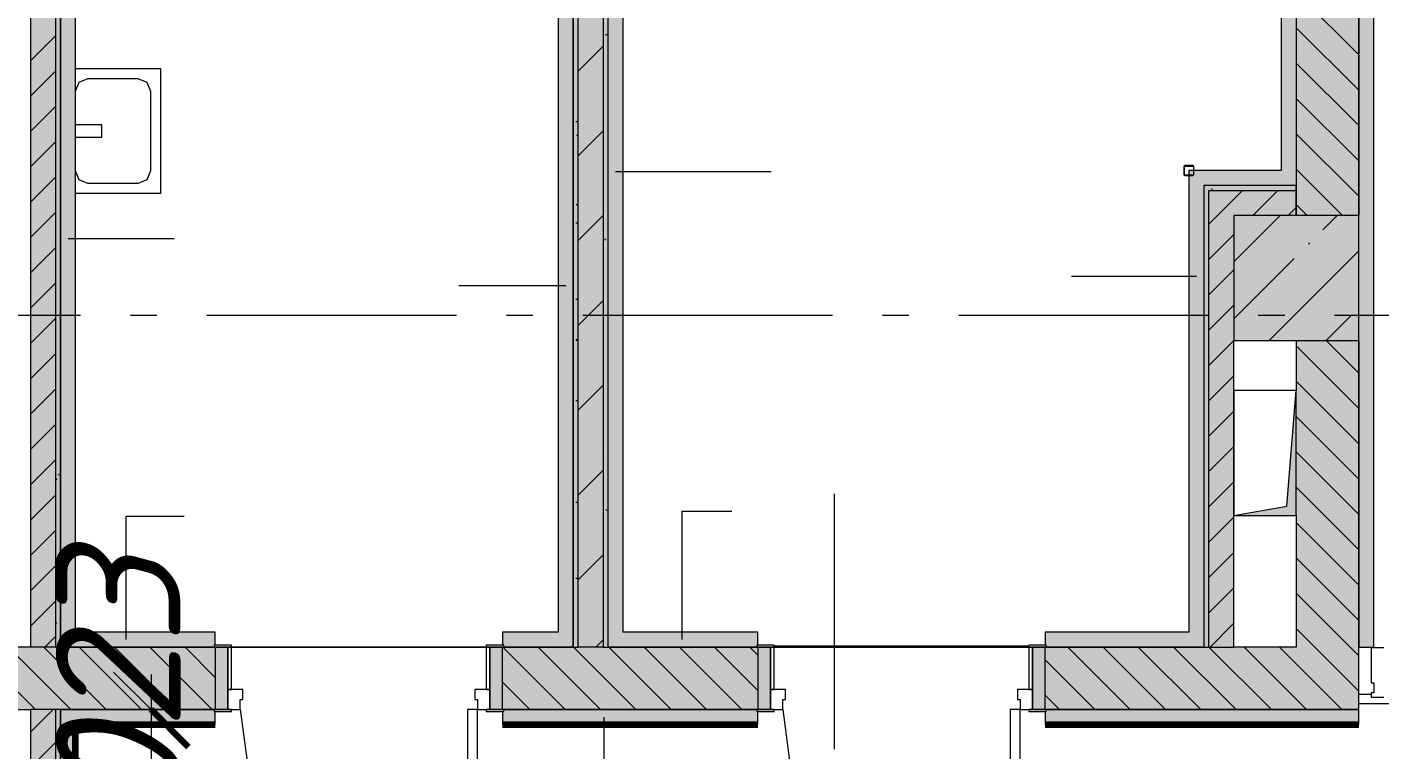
# Model space of a CAD drawing. Header units: millimetres. Extents: x -537608 to 253996, y -217170 to 186033.
# Drawn here: x -287710 to -282291, y -199388 to -196495 of the extents above; entities that cross this region are included whole.
import ezdxf

# ---------------------------------------------------------------- set-up
doc = ezdxf.new("R2010")
doc.units = ezdxf.units.MM
doc.layers.add('16) Лак 1.6м', color=160, linetype='Continuous', lineweight=90)
doc.layers.add('PDF _Геометрия', color=7, linetype='Continuous')
doc.layers.add('PDF _Текст', color=7, linetype='Continuous')
doc.layers.add('PDF _Сплошная заливка', color=7, linetype='Continuous', true_color=0xffffff)
doc.styles.add('PDF ISOCPEUR Italic', font='isocpeui.ttf')

msp = doc.modelspace()

# ---------------------------------------------------------------- hatches: boundary and pattern name
at = {"layer": 'PDF _Сплошная заливка', "true_color": 0x72baa6, "transparency": 33554559}
msp.add_hatch(color=123, dxfattribs=at).paths.add_polyline_path([(-282376.1714, -198976.9535), (-282316.1707, -198976.9535), (-282316.1707, -193439.6508), (-282376.1714, -193439.6508), (-282376.1714, -197749.6509)])
at = {"layer": 'PDF _Сплошная заливка', "transparency": 33554559}
for points in [[(-282482.8826, -197249.6508), (-282376.1714, -197249.6508), (-282376.1714, -193999.6494), (-282626.1703, -193999.6494), (-282626.1703, -197249.6508)], [(-285502.6729, -198976.9535), (-285402.6725, -198976.9535), (-285402.6725, -194399.6511), (-285502.6729, -194399.6511), (-285502.6729, -198201.9953)], [(-282996.1707, -198976.9535), (-282976.1719, -198976.9535), (-282976.1719, -197129.6516), (-282996.1707, -197129.6516), (-282996.1707, -198201.9953)], [(-282626.1703, -197149.6504), (-282626.1703, -197129.6516), (-282976.1719, -197129.6516), (-282976.1719, -197149.6504), (-282876.1715, -197149.6504)], [(-282482.8826, -199226.9524), (-282376.1714, -199226.9524), (-282376.1714, -197749.6509), (-282626.1703, -197749.6509), (-282626.1703, -199226.9524)]]:
    msp.add_hatch(color=256, dxfattribs=at).paths.add_polyline_path(points)
h = msp.add_hatch(color=256, dxfattribs=at)
h.paths.add_polyline_path([(-287696.1721, -200829.6529), (-287596.1738, -200829.6529), (-287596.1738, -199226.9524), (-287696.1721, -199226.9524), (-287696.1721, -200729.6525)], flags=0)
h.paths.add_polyline_path([(-287596.1738, -198976.9535), (-287596.1738, -194399.6511), (-287696.1721, -194399.6511), (-287696.1721, -198976.9535)], flags=0)
h = msp.add_hatch(color=256, dxfattribs=at)
h.paths.add_polyline_path([(-287596.1738, -200849.6538), (-287576.1729, -200849.6538), (-287576.1729, -199226.9524), (-287596.1738, -199226.9524), (-287596.1738, -200829.6529)], flags=0)
h.paths.add_polyline_path([(-287576.1729, -198976.9535), (-287576.1729, -195731.6519), (-287596.1738, -195731.6519), (-287596.1738, -198976.9535)], flags=0)
h.paths.add_polyline_path([(-287576.1729, -195719.6514), (-287576.1729, -194419.6499), (-287596.1738, -194419.6499), (-287596.1738, -195719.6514)], flags=0)
at = {"layer": 'PDF _Сплошная заливка', "true_color": 0xbce362, "transparency": 33554559}
for points in [[(-287516.1722, -198976.9535), (-287516.1722, -194419.6499), (-287576.1729, -194419.6499), (-287576.1729, -198976.9535), (-287542.4985, -198976.9535)], [(-285382.6715, -198976.9535), (-285322.6729, -198976.9535), (-285322.6729, -194419.6499), (-285382.6715, -194419.6499), (-285382.6715, -198201.9953)], [(-285582.6724, -198976.9535), (-285522.6717, -198976.9535), (-285522.6717, -194479.6507), (-285582.6724, -194479.6507), (-285582.6724, -198916.9528)], [(-282686.171, -197129.6516), (-282686.171, -197069.6509), (-283056.1714, -197069.6509), (-283056.1714, -197129.6516), (-282996.1707, -197129.6516)]]:
    msp.add_hatch(color=63, dxfattribs=at).paths.add_polyline_path(points)
h = msp.add_hatch(color=63, dxfattribs=at)
h.paths.add_polyline_path([(-285801.1714, -198976.9535), (-285582.6724, -198976.9535), (-285582.6724, -198916.9528), (-285806.1728, -198916.9528), (-285806.1728, -198968.9531), (-285801.1714, -198968.9531)], flags=0)
h.paths.add_polyline_path([(-286961.1727, -198976.9535), (-286961.1727, -198968.9531), (-286956.1736, -198968.9531), (-286956.1736, -198916.9528), (-287516.1722, -198916.9528), (-287516.1722, -198976.9535)], flags=0)
h = msp.add_hatch(color=63, dxfattribs=at)
h.paths.add_polyline_path([(-283056.1714, -198976.9535), (-283056.1714, -198916.9528), (-283632.6724, -198916.9528), (-283632.6724, -198968.9531), (-283627.6711, -198968.9531), (-283627.6711, -198976.9535)], flags=0)
h.paths.add_polyline_path([(-284787.6723, -198976.9535), (-284787.6723, -198968.9531), (-284782.671, -198968.9531), (-284782.671, -198916.9528), (-285322.6729, -198916.9528), (-285322.6729, -198976.9535), (-285012.6906, -198976.9535)], flags=0)
at = {"layer": 'PDF _Сплошная заливка', "transparency": 33554559}
h = msp.add_hatch(color=256, dxfattribs=at)
h.paths.add_polyline_path([(-287596.1738, -199226.9524), (-286956.1736, -199226.9524), (-286956.1736, -198976.9535), (-288026.1727, -198976.9535), (-288026.1727, -199226.9524), (-287696.1721, -199226.9524)], flags=0)
h.paths.add_polyline_path([(-282626.1703, -199226.9524), (-282626.1703, -198976.9535), (-283632.6724, -198976.9535), (-283632.6724, -199226.9524), (-283627.6711, -199226.9524)], flags=0)
h.paths.add_polyline_path([(-284782.671, -199226.9524), (-284782.671, -198976.9535), (-285806.1728, -198976.9535), (-285806.1728, -199226.9524), (-284787.6723, -199226.9524)], flags=0)
at = {"layer": 'PDF _Сплошная заливка', "true_color": 0xf4f4f4, "transparency": 33554559}
msp.add_hatch(color=7, dxfattribs=at).paths.add_polyline_path([(-285855.9599, -199226.9524), (-285806.1728, -199226.9524), (-285806.1728, -198976.9535), (-285856.173, -198976.9535), (-285856.173, -199226.9524)])
at = {"layer": 'PDF _Сплошная заливка', "true_color": 0xff7d7d, "transparency": 33554559}
msp.add_hatch(color=11, dxfattribs=at).paths.add_polyline_path([(-287546.1736, -200849.6538), (-287542.4985, -200249.6533), (-287516.1722, -200249.6533), (-287516.1722, -199226.9524), (-287576.1729, -199226.9524), (-287576.1729, -200849.6538)])
h = msp.add_hatch(color=11, dxfattribs=at)
h.paths.add_polyline_path([(-282376.1714, -199286.9532), (-282376.1714, -199226.9524), (-283627.6711, -199226.9524), (-283627.6711, -199234.9529), (-283632.6724, -199234.9529), (-283632.6724, -199286.9532), (-282482.8826, -199286.9532)], flags=0)
h.paths.add_polyline_path([(-285806.1728, -199286.9532), (-284782.671, -199286.9532), (-284782.671, -199234.9529), (-284787.6723, -199234.9529), (-284787.6723, -199226.9524), (-285801.1714, -199226.9524), (-285801.1714, -199234.9529), (-285806.1728, -199234.9529)], flags=0)
h.paths.add_polyline_path([(-287516.1722, -199286.9532), (-286956.1736, -199286.9532), (-286956.1736, -199234.9529), (-286961.1727, -199234.9529), (-286961.1727, -199226.9524), (-287516.1722, -199226.9524)], flags=0)

# ---------------------------------------------------------------- linework, layer by layer
at = {"layer": '16) Лак 1.6м'}
for p, q in [((-287063.5156, -199376.9531), (-287213.5162, -199226.9524)), ((-287516.1722, -200249.6533), (-287516.1722, -199286.9532)), ((-287516.1722, -199286.9532), (-286956.1736, -199286.9532)), ((-285806.1728, -199286.9532), (-284782.671, -199286.9532)), ((-283632.6724, -199286.9532), (-282376.1714, -199286.9532))]:
    msp.add_line(p, q, dxfattribs=at)
at = {"layer": 'PDF _Геометрия', "lineweight": 9}
for p, q in [((-282316.1707, -198976.9535), (-282316.1707, -193439.6508)), ((-282376.1714, -197249.6508), (-282376.1714, -193999.6494)), ((-282376.1714, -193999.6494), (-282376.1714, -197249.6508)), ((-287696.1721, -194419.6499), (-287696.1721, -198976.9535)), ((-285402.6725, -194419.6499), (-285402.6725, -198976.9535)), ((-285382.6715, -198976.9535), (-285382.6715, -194419.6499)), ((-285382.6715, -198976.9535), (-285382.6715, -194419.6499)), ((-287516.1722, -198916.9528), (-287516.1722, -194479.6507)), ((-285582.6724, -194479.6507), (-285582.6724, -198916.9528)), ((-285322.6729, -198916.9528), (-285322.6729, -194479.6507)), ((-282686.171, -194479.6507), (-282686.171, -197069.6509)), ((-282626.1703, -194479.6507), (-282626.1703, -197129.6516)), ((-282626.1703, -194479.6507), (-282626.1703, -197129.6516)), ((-287596.1738, -195731.6519), (-287596.1738, -198976.9535)), ((-287576.1729, -198976.9535), (-287576.1729, -195731.6519)), ((-287576.1729, -195731.6519), (-287576.1729, -198976.9535)), ((-285522.6717, -198976.9535), (-285522.6717, -195731.6519)), ((-285522.6717, -195731.6519), (-285522.6717, -198976.9535)), ((-285502.6729, -198976.9535), (-285502.6729, -195731.6519)), ((-282376.1714, -196607.0649), (-282626.1703, -196357.0638)), ((-287696.1721, -196630.2522), (-287596.1738, -196530.2539)), ((-282376.1714, -196748.486), (-282626.1703, -196498.4849)), ((-285502.6729, -196671.21), (-285402.6725, -196571.2096)), ((-282376.1714, -196889.9072), (-282626.1703, -196639.9061)), ((-287696.1721, -196771.6733), (-287596.1738, -196671.675)), ((-287696.1721, -196913.0966), (-287596.1738, -196813.0962)), ((-282376.1714, -197031.3283), (-282626.1703, -196781.3294)), ((-285502.6729, -197010.6212), (-285402.6725, -196910.6208)), ((-282376.1714, -197172.7494), (-282626.1703, -196922.7505)), ((-287696.1721, -197054.5178), (-287596.1738, -196954.5174)), ((-285352.6722, -197073.8341), (-284730.0743, -197073.8341)), ((-283074.9989, -197050.8233), (-283076.1724, -197053.6523)), ((-283076.1724, -197053.6523), (-283076.1724, -197085.6517)), ((-283076.1724, -197085.6517), (-283074.9989, -197088.4806)), ((-283072.1721, -197049.6521), (-283074.9989, -197050.8233)), ((-283074.9989, -197088.4806), (-283072.1721, -197089.6518)), ((-283074.1723, -197053.6523), (-283073.5866, -197052.2378)), ((-283074.1723, -197085.6517), (-283074.1723, -197053.6523)), ((-283073.5866, -197087.0662), (-283074.1723, -197085.6517)), ((-283073.5866, -197052.2378), (-283072.1721, -197051.6522)), ((-283072.1721, -197087.6518), (-283073.5866, -197087.0662)), ((-283040.1706, -197049.6521), (-283072.1721, -197049.6521)), ((-283072.1721, -197051.6522), (-283040.1706, -197051.6522)), ((-283040.1706, -197087.6518), (-283072.1721, -197087.6518)), ((-283072.1721, -197089.6518), (-283040.1706, -197089.6518)), ((-282686.171, -197069.6509), (-283056.1714, -197069.6509)), ((-283056.1714, -197069.6509), (-283056.1714, -197129.6516)), ((-283037.3438, -197050.8233), (-283040.1706, -197049.6521)), ((-283040.1706, -197051.6522), (-283038.7562, -197052.2378)), ((-283038.7562, -197087.0662), (-283040.1706, -197087.6518)), ((-283040.1706, -197089.6518), (-283037.3438, -197088.4806)), ((-283038.7562, -197052.2378), (-283038.1705, -197053.6523)), ((-283038.1705, -197085.6517), (-283038.7562, -197087.0662)), ((-283038.1705, -197053.6523), (-283038.1705, -197085.6517)), ((-283036.1704, -197053.6523), (-283037.3438, -197050.8233)), ((-283037.3438, -197088.4806), (-283036.1704, -197085.6517)), ((-283036.1704, -197085.6517), (-283036.1704, -197053.6523)), ((-282440.6912, -197249.6508), (-282626.1703, -197064.1716)), ((-287696.1721, -197195.9389), (-287596.1738, -197095.9385)), ((-283056.1714, -197129.6516), (-283056.1714, -198916.9528)), ((-282686.171, -197129.6516), (-282996.1707, -197129.6516)), ((-282996.1707, -197129.6516), (-282996.1707, -198976.9535)), ((-282976.1719, -197129.6516), (-282996.1707, -197129.6516)), ((-282996.1707, -197129.6516), (-282996.1707, -198976.9535)), ((-282876.1715, -197129.6516), (-282976.1719, -197129.6516)), ((-282626.1703, -197129.6516), (-282876.1715, -197129.6516)), ((-282626.1703, -197129.6516), (-282686.171, -197129.6516)), ((-282626.1703, -197129.6516), (-282626.1703, -197249.6508)), ((-282626.1703, -197149.6504), (-282626.1703, -197129.6516)), ((-282976.1719, -198976.9535), (-282976.1719, -197149.6504)), ((-282976.1719, -197149.6504), (-282876.1715, -197149.6504)), ((-282976.1719, -197284.2639), (-282876.1715, -197184.2656)), ((-282876.1715, -197184.2656), (-282841.5584, -197149.6504)), ((-282876.1715, -197149.6504), (-282626.1703, -197149.6504)), ((-282800.1355, -197249.6508), (-282700.1372, -197149.6504)), ((-282626.1703, -197249.6508), (-282626.1703, -197149.6504)), ((-287696.1721, -197337.36), (-287596.1738, -197237.3596)), ((-285502.6729, -197350.0324), (-285402.6725, -197250.0341)), ((-282876.1715, -197435.0331), (-282690.7891, -197249.6508)), ((-282376.1714, -197249.6508), (-282876.1715, -197249.6508)), ((-282876.1715, -197249.6508), (-282876.1715, -197749.6509)), ((-282658.7144, -197249.6508), (-282626.1703, -197217.1068)), ((-282582.1123, -197249.6508), (-282626.1703, -197205.5928)), ((-282520.217, -197307.1777), (-282462.69, -197249.6508)), ((-282376.1714, -197749.6509), (-282376.1714, -197249.6508)), ((-287546.1736, -197341.3947), (-287120.373, -197341.3947)), ((-282976.1719, -197425.6871), (-282876.1715, -197325.6867)), ((-282577.2401, -197364.2009), (-282572.4993, -197359.4601)), ((-287696.1721, -197478.7812), (-287596.1738, -197378.7807)), ((-282734.5932, -197749.6509), (-282376.1714, -197391.2292)), ((-282976.1719, -197567.1083), (-282876.1715, -197467.1079)), ((-282876.1715, -197663.1322), (-282634.2655, -197421.2262)), ((-287696.1721, -197620.2024), (-287596.1738, -197520.2019)), ((-283026.1721, -197493.5224), (-283526.1722, -197493.5224)), ((-285552.6731, -197531.0506), (-285981.0121, -197531.0506)), ((-285502.6729, -197689.4457), (-285402.6725, -197589.4452)), ((-282976.1719, -197708.5295), (-282876.1715, -197608.529)), ((-287696.1721, -197761.6235), (-287596.1738, -197661.6252)), ((-282506.4941, -197749.6509), (-282406.1664, -197649.3254)), ((-282976.1719, -197849.9506), (-282876.1715, -197749.9501)), ((-282876.1715, -197749.6509), (-282376.1714, -197749.6509)), ((-282876.1715, -198976.9535), (-282876.1715, -197749.6509)), ((-282626.1703, -197749.6509), (-282626.1703, -197949.6517)), ((-282376.1714, -198021.2784), (-282626.1703, -197771.2773)), ((-282376.1714, -197879.8573), (-282506.3756, -197749.6509)), ((-282376.1714, -199226.9524), (-282376.1714, -197749.6509)), ((-282376.1714, -197749.6509), (-282376.1714, -198976.9535)), ((-287696.1721, -197903.0467), (-287596.1738, -197803.0463)), ((-282976.1719, -197991.3717), (-282876.1715, -197891.3713)), ((-287696.1721, -198044.4679), (-287596.1738, -197944.4674)), ((-285502.6729, -198028.8568), (-285402.6725, -197928.8564)), ((-282376.1714, -198162.6996), (-282626.1703, -197912.7006)), ((-282976.1719, -198132.7928), (-282876.1715, -198032.7924)), ((-282376.1714, -198304.1207), (-282626.1703, -198054.1217)), ((-287696.1721, -198185.8891), (-287596.1738, -198085.8886)), ((-282976.1719, -198274.214), (-282876.1715, -198174.2136)), ((-287696.1721, -198327.3102), (-287596.1738, -198227.3097)), ((-282376.1714, -198445.5418), (-282626.1703, -198195.5429)), ((-285502.6729, -198368.268), (-285402.6725, -198268.2676)), ((-282976.1719, -198415.6352), (-282876.1715, -198315.6369)), ((-282376.1714, -198586.9629), (-282626.1703, -198336.964)), ((-287696.1721, -198468.7313), (-287596.1738, -198368.7309)), ((-285086.5993, -198946.9521), (-285086.5993, -198432.1742)), ((-285086.5993, -198432.1742), (-284887.464, -198432.1742)), ((-287313.0194, -198946.9521), (-287313.0194, -198452.145)), ((-287313.0194, -198452.145), (-287080.6596, -198452.145)), ((-282976.1719, -198557.0584), (-282876.1715, -198457.058)), ((-282626.1703, -198449.6518), (-282626.1703, -198976.9535)), ((-282376.1714, -198728.3863), (-282626.1703, -198478.3852)), ((-287696.1721, -198610.1524), (-287596.1738, -198510.152)), ((-285502.6729, -198707.6791), (-285402.6725, -198607.6787)), ((-282976.1719, -198698.4795), (-282876.1715, -198598.4791)), ((-287696.1721, -198751.5736), (-287596.1738, -198651.5732)), ((-282376.1714, -198869.8074), (-282626.1703, -198619.8063)), ((-282976.1719, -198839.9007), (-282876.1715, -198739.9003)), ((-282376.1714, -199011.2285), (-282626.1703, -198761.2274)), ((-287696.1721, -198892.9948), (-287596.1738, -198792.9965)), ((-287638.7097, -198976.9535), (-287596.1738, -198934.4176)), ((-286956.1736, -198916.9528), (-287516.1722, -198916.9528)), ((-286956.1736, -198968.9531), (-286956.1736, -198916.9528)), ((-285582.6724, -198916.9528), (-285806.1728, -198916.9528)), ((-285806.1728, -198916.9528), (-285806.1728, -198968.9531)), ((-284782.671, -198916.9528), (-285322.6729, -198916.9528)), ((-284782.671, -198968.9531), (-284782.671, -198916.9528)), ((-283056.1714, -198916.9528), (-283632.6724, -198916.9528)), ((-283632.6724, -198916.9528), (-283632.6724, -198968.9531)), ((-282971.8014, -198976.9535), (-282876.1715, -198881.3214)), ((-282376.1714, -199152.6497), (-282626.1703, -198902.6486)), ((-287696.1721, -198976.9535), (-288026.1727, -198976.9535)), ((-287675.8805, -199226.9524), (-287925.8816, -198976.9535)), ((-287534.4594, -199226.9524), (-287784.4605, -198976.9535)), ((-287596.1738, -198976.9535), (-287696.1721, -198976.9535)), ((-287393.0382, -199226.9524), (-287643.0393, -198976.9535)), ((-287596.1738, -198976.9535), (-287576.1729, -198976.9535)), ((-287516.1722, -198976.9535), (-287576.1729, -198976.9535)), ((-287576.1729, -198976.9535), (-287516.1722, -198976.9535)), ((-286961.1727, -198976.9535), (-287516.1722, -198976.9535)), ((-287516.1722, -198976.9535), (-286961.1727, -198976.9535)), ((-287251.6171, -199226.9524), (-287501.6182, -198976.9535)), ((-287110.1959, -199226.9524), (-287360.1949, -198976.9535)), ((-286968.7748, -199226.9524), (-287218.7738, -198976.9535)), ((-286956.1736, -199098.1325), (-287077.3526, -198976.9535)), ((-286891.1737, -198968.9531), (-286961.1727, -198968.9531)), ((-286961.1727, -198968.9531), (-286961.1727, -198976.9535)), ((-286961.1727, -198976.9535), (-286891.1737, -198976.9535)), ((-286906.1734, -198976.9535), (-286956.1736, -198976.9535)), ((-286956.1736, -198976.9535), (-286956.1736, -199226.9524)), ((-286906.1734, -199226.9524), (-286906.1734, -198976.9535)), ((-286891.1737, -198976.9535), (-286906.1734, -198976.9535)), ((-286906.1734, -198976.9535), (-286906.1734, -199146.953)), ((-286891.1737, -198976.9535), (-286891.1737, -198968.9531)), ((-286891.1737, -199146.953), (-286891.1737, -198976.9535)), ((-285871.1727, -198968.9531), (-285871.1727, -198976.9535)), ((-285801.1714, -198968.9531), (-285871.1727, -198968.9531)), ((-285871.1727, -198976.9535), (-285871.1727, -199146.953)), ((-285856.173, -198976.9535), (-285871.1727, -198976.9535)), ((-285871.1727, -198976.9535), (-285801.1714, -198976.9535)), ((-285856.173, -198976.9535), (-285856.173, -199226.9524)), ((-285806.1728, -198976.9535), (-285856.173, -198976.9535)), ((-285856.173, -199146.953), (-285856.173, -198976.9535)), ((-285806.1728, -199226.9524), (-285806.1728, -198976.9535)), ((-285554.5612, -199226.9524), (-285804.5602, -198976.9535)), ((-285801.1714, -198976.9535), (-285801.1714, -198968.9531)), ((-285582.6724, -198976.9535), (-285801.1714, -198976.9535)), ((-285801.1714, -198976.9535), (-285582.6724, -198976.9535)), ((-285413.138, -199226.9524), (-285663.1391, -198976.9535)), ((-285522.6717, -198976.9535), (-285582.6724, -198976.9535)), ((-285582.6724, -198976.9535), (-285522.6717, -198976.9535)), ((-285522.6717, -198976.9535), (-285502.6729, -198976.9535)), ((-285271.7168, -199226.9524), (-285521.718, -198976.9535)), ((-285402.6725, -198976.9535), (-285502.6729, -198976.9535)), ((-285432.5339, -198976.9535), (-285402.6725, -198947.0899)), ((-285402.6725, -198976.9535), (-285382.6715, -198976.9535)), ((-285382.6715, -198976.9535), (-285322.6729, -198976.9535)), ((-285322.6729, -198976.9535), (-285382.6715, -198976.9535)), ((-285130.2957, -199226.9524), (-285380.2968, -198976.9535)), ((-284787.6723, -198976.9535), (-285322.6729, -198976.9535)), ((-285322.6729, -198976.9535), (-284787.6723, -198976.9535)), ((-284988.8745, -199226.9524), (-285238.8756, -198976.9535)), ((-284847.4534, -199226.9524), (-285097.4524, -198976.9535)), ((-284782.671, -199150.3115), (-284956.0312, -198976.9535)), ((-284782.671, -199008.8904), (-284814.6101, -198976.9535)), ((-284717.6712, -198968.9531), (-284787.6723, -198968.9531)), ((-284787.6723, -198968.9531), (-284787.6723, -198976.9535)), ((-284787.6723, -198976.9535), (-284717.6712, -198976.9535)), ((-284732.6729, -198976.9535), (-284782.671, -198976.9535)), ((-284782.671, -198976.9535), (-284782.671, -199226.9524)), ((-284732.6729, -199226.9524), (-284732.6729, -198976.9535)), ((-284717.6712, -198976.9535), (-284732.6729, -198976.9535)), ((-284732.6729, -198976.9535), (-284732.6729, -199146.953)), ((-284717.6712, -198976.9535), (-284717.6712, -198968.9531)), ((-284717.6712, -199146.953), (-284717.6712, -198976.9535)), ((-283697.6722, -198968.9531), (-283697.6722, -198976.9535)), ((-283627.6711, -198968.9531), (-283697.6722, -198968.9531)), ((-283697.6722, -198976.9535), (-283697.6722, -199146.953)), ((-283682.6726, -198976.9535), (-283697.6722, -198976.9535)), ((-283697.6722, -198976.9535), (-283627.6711, -198976.9535)), ((-283682.6726, -198976.9535), (-283682.6726, -199226.9524)), ((-283632.6724, -198976.9535), (-283682.6726, -198976.9535)), ((-283682.6726, -199146.953), (-283682.6726, -198976.9535)), ((-283632.6724, -199226.9524), (-283632.6724, -198976.9535)), ((-283627.6711, -198976.9535), (-283627.6711, -198968.9531)), ((-283056.1714, -198976.9535), (-283627.6711, -198976.9535)), ((-283627.6711, -198976.9535), (-283056.1714, -198976.9535)), ((-283291.8166, -199226.9524), (-283541.8177, -198976.9535)), ((-283150.3954, -199226.9524), (-283400.3965, -198976.9535)), ((-283008.9743, -199226.9524), (-283258.9754, -198976.9535)), ((-282867.5532, -199226.9524), (-283117.5543, -198976.9535)), ((-282996.1707, -198976.9535), (-283056.1714, -198976.9535)), ((-283056.1714, -198976.9535), (-282996.1707, -198976.9535)), ((-282996.1707, -198976.9535), (-282976.1719, -198976.9535)), ((-282976.1719, -198976.9535), (-282876.1715, -198976.9535)), ((-282726.1321, -199226.9524), (-282976.1331, -198976.9535)), ((-282626.1703, -198976.9535), (-282876.1715, -198976.9535)), ((-282626.1703, -199185.493), (-282834.7098, -198976.9535)), ((-282626.1703, -199044.0719), (-282693.2887, -198976.9535)), ((-282376.1714, -198976.9535), (-282316.1707, -198976.9535)), ((-282276.1709, -198979.9526), (-282326.1712, -198979.9526)), ((-282326.1712, -198979.9526), (-282326.1712, -199119.9528)), ((-283433.2399, -199226.9524), (-283632.6724, -199027.52)), ((-287213.5162, -199086.9523), (-287213.5162, -200249.6533)), ((-282443.2897, -199226.9524), (-282626.1703, -199044.0719)), ((-286846.1726, -199146.953), (-286906.1734, -199146.953)), ((-286906.1734, -199146.953), (-286906.1734, -199226.9524)), ((-286906.1734, -199146.953), (-286891.1737, -199146.953)), ((-286846.1726, -199186.9527), (-286846.1726, -199146.953)), ((-285856.173, -199146.953), (-285916.1716, -199146.953)), ((-285916.1716, -199146.953), (-285916.1716, -199186.9527)), ((-285871.1727, -199146.953), (-285856.173, -199146.953)), ((-285856.173, -199226.9524), (-285856.173, -199146.953)), ((-285695.9824, -199226.9524), (-285806.1728, -199116.7621)), ((-284672.6722, -199146.953), (-284732.6729, -199146.953)), ((-284732.6729, -199146.953), (-284732.6729, -199226.9524)), ((-284732.6729, -199146.953), (-284717.6712, -199146.953)), ((-284672.6722, -199186.9527), (-284672.6722, -199146.953)), ((-283682.6726, -199146.953), (-283742.6711, -199146.953)), ((-283742.6711, -199146.953), (-283742.6711, -199186.9527)), ((-283697.6722, -199146.953), (-283682.6726, -199146.953)), ((-283682.6726, -199226.9524), (-283682.6726, -199146.953)), ((-282326.1712, -199119.9528), (-282316.1707, -199119.9528)), ((-282316.1707, -199119.9528), (-282316.1707, -199159.9525)), ((-286856.1731, -199226.9524), (-286856.1731, -199186.9527)), ((-286856.1731, -199186.9527), (-286846.1726, -199186.9527)), ((-285916.1716, -199186.9527), (-285906.1732, -199186.9527)), ((-285906.1732, -199186.9527), (-285906.1732, -199226.9524)), ((-284682.6727, -199226.9524), (-284682.6727, -199186.9527)), ((-284682.6727, -199186.9527), (-284672.6722, -199186.9527)), ((-283742.6711, -199186.9527), (-283732.6707, -199186.9527)), ((-283732.6707, -199186.9527), (-283732.6707, -199226.9524)), ((-283574.661, -199226.9524), (-283632.6724, -199168.9411)), ((-282584.7109, -199226.9524), (-282626.1703, -199185.493)), ((-282316.1707, -199159.9525), (-282326.1712, -199159.9525)), ((-282326.1712, -199159.9525), (-282326.1712, -199176.9522)), ((-282326.1712, -199176.9522), (-282276.1709, -199176.9522)), ((-288026.1727, -199226.9524), (-287696.1721, -199226.9524)), ((-287696.1721, -199317.2603), (-287605.8664, -199226.9524)), ((-287696.1721, -199226.9524), (-287696.1721, -200729.6525)), ((-287596.1738, -199226.9524), (-287696.1721, -199226.9524)), ((-287576.1729, -199226.9524), (-287596.1738, -199226.9524)), ((-287596.1738, -199226.9524), (-287596.1738, -200829.6529)), ((-287576.1729, -200849.6538), (-287576.1729, -199226.9524)), ((-287576.1729, -199226.9524), (-287516.1722, -199226.9524)), ((-287516.1722, -199226.9524), (-287576.1729, -199226.9524)), ((-287576.1729, -199226.9524), (-287576.1729, -200849.6538)), ((-287516.1722, -199226.9524), (-286961.1727, -199226.9524)), ((-286961.1727, -199226.9524), (-287516.1722, -199226.9524)), ((-287213.5162, -199226.9524), (-287353.5165, -199226.9524)), ((-287001.3835, -199226.9524), (-287213.5162, -199226.9524)), ((-286891.1737, -199226.9524), (-286961.1727, -199226.9524)), ((-286961.1727, -199226.9524), (-286961.1727, -199234.9529)), ((-286961.1727, -199234.9529), (-286891.1737, -199234.9529)), ((-286956.1736, -199226.9524), (-286906.1734, -199226.9524)), ((-286956.1736, -199286.9532), (-286956.1736, -199234.9529)), ((-286891.1737, -199225.9535), (-286906.1734, -199225.9535)), ((-286906.1734, -199225.9535), (-286906.1734, -199226.9524)), ((-286906.1734, -199226.9524), (-286856.1731, -199226.9524)), ((-286906.1734, -199226.9524), (-286891.1737, -199226.9524)), ((-286891.1737, -199226.9524), (-286891.1737, -199225.9535)), ((-286891.1737, -199234.9529), (-286891.1737, -199226.9524)), ((-286856.1731, -199226.9524), (-286823.8013, -199472.8306)), ((-285906.1732, -199226.9524), (-285946.173, -199226.9524)), ((-285946.173, -199226.9524), (-285946.173, -200176.9524)), ((-285906.1732, -199226.9524), (-285856.173, -199226.9524)), ((-285906.1732, -200176.9524), (-285906.1732, -199226.9524)), ((-285871.1727, -199225.9535), (-285871.1727, -199226.9524)), ((-285856.173, -199225.9535), (-285871.1727, -199225.9535)), ((-285871.1727, -199226.9524), (-285856.173, -199226.9524)), ((-285871.1727, -199226.9524), (-285871.1727, -199234.9529)), ((-285801.1714, -199226.9524), (-285871.1727, -199226.9524)), ((-285871.1727, -199234.9529), (-285801.1714, -199234.9529)), ((-285856.173, -199226.9524), (-285856.173, -199225.9535)), ((-285856.173, -199226.9524), (-285806.1728, -199226.9524)), ((-285806.1728, -199234.9529), (-285806.1728, -199286.9532)), ((-285801.1714, -199226.9524), (-284787.6723, -199226.9524)), ((-284787.6723, -199226.9524), (-285801.1714, -199226.9524)), ((-285801.1714, -199234.9529), (-285801.1714, -199226.9524)), ((-285399.6712, -199256.9539), (-285399.6712, -199723.1031)), ((-284717.6712, -199226.9524), (-284787.6723, -199226.9524)), ((-284787.6723, -199226.9524), (-284787.6723, -199234.9529)), ((-284787.6723, -199234.9529), (-284717.6712, -199234.9529)), ((-284782.671, -199226.9524), (-284732.6729, -199226.9524)), ((-284782.671, -199286.9532), (-284782.671, -199234.9529)), ((-284717.6712, -199225.9535), (-284732.6729, -199225.9535)), ((-284732.6729, -199225.9535), (-284732.6729, -199226.9524)), ((-284732.6729, -199226.9524), (-284682.6727, -199226.9524)), ((-284732.6729, -199226.9524), (-284717.6712, -199226.9524)), ((-284717.6712, -199226.9524), (-284717.6712, -199225.9535)), ((-284717.6712, -199234.9529), (-284717.6712, -199226.9524)), ((-284682.6727, -199226.9524), (-284650.3009, -199472.8306)), ((-283732.6707, -199226.9524), (-283772.6726, -199226.9524)), ((-283772.6726, -199226.9524), (-283772.6726, -200176.9524)), ((-283732.6707, -199226.9524), (-283682.6726, -199226.9524)), ((-283732.6707, -200176.9524), (-283732.6707, -199226.9524)), ((-283697.6722, -199225.9535), (-283697.6722, -199226.9524)), ((-283682.6726, -199225.9535), (-283697.6722, -199225.9535)), ((-283697.6722, -199226.9524), (-283682.6726, -199226.9524)), ((-283697.6722, -199226.9524), (-283697.6722, -199234.9529)), ((-283627.6711, -199226.9524), (-283697.6722, -199226.9524)), ((-283697.6722, -199234.9529), (-283627.6711, -199234.9529)), ((-283682.6726, -199226.9524), (-283682.6726, -199225.9535)), ((-283682.6726, -199226.9524), (-283632.6724, -199226.9524)), ((-283632.6724, -199234.9529), (-283632.6724, -199286.9532)), ((-283627.6711, -199234.9529), (-283627.6711, -199226.9524)), ((-282626.1703, -199226.9524), (-283627.6711, -199226.9524)), ((-283627.6711, -199226.9524), (-282626.1703, -199226.9524)), ((-282376.1714, -199226.9524), (-282626.1703, -199226.9524)), ((-282626.1703, -199226.9524), (-282376.1714, -199226.9524)), ((-282376.1714, -199286.9532), (-282376.1714, -199226.9524)), ((-287696.1721, -199458.6815), (-287596.1738, -199358.681))]:
    msp.add_line(p, q, dxfattribs=at)
at = {"layer": 'PDF _Геометрия', "color": 8, "lineweight": 9, "true_color": 0x787878}
for p, q in [((-285389.8775, -196523.0975), (-285393.2296, -196528.904)), ((-285512.1718, -196872.6943), (-285505.4674, -196872.6943)), ((-285505.0885, -196925.8507), (-285508.4407, -196931.6573)), ((-282961.2476, -197147.984), (-282964.6019, -197142.1753)), ((-285506.5892, -197209.7243), (-285509.9412, -197203.9177)), ((-285512.1718, -197279.0925), (-285505.4674, -197279.0925)), ((-285393.5245, -197342.2149), (-285396.8767, -197348.0215)), ((-285512.1718, -197583.8928), (-285505.4674, -197583.8928)), ((-285508.7356, -197744.9682), (-285512.0877, -197750.7747)), ((-285512.1718, -197990.2931), (-285505.4674, -197990.2931)), ((-285401.3419, -198204.82), (-285402.6725, -198202.5142)), ((-287581.1182, -198290.1372), (-287584.4704, -198284.3308)), ((-287590.5589, -198302.7902), (-287593.911, -198308.5989)), ((-285512.1718, -198396.6935), (-285505.4674, -198396.6935)), ((-285387.731, -198431.595), (-285391.0831, -198425.7884)), ((-285512.1718, -198701.4937), (-285505.4674, -198701.4937)), ((-287591.0821, -198882.4775), (-287594.4364, -198876.671))]:
    msp.add_line(p, q, dxfattribs=at)
at = {"layer": 'PDF _Геометрия', "color": 253, "lineweight": 9, "true_color": 0xaaaaaa}
for p, q in [((-287516.1722, -196661.343), (-287176.1733, -196661.343)), ((-287501.5299, -196715.9894), (-287466.1741, -196701.3449)), ((-287466.1741, -196701.3449), (-287266.1732, -196701.3449)), ((-287266.1732, -196701.3449), (-287230.8174, -196715.9894)), ((-287176.1733, -196661.343), (-287176.1733, -197161.3431)), ((-287516.1722, -196751.343), (-287501.5299, -196715.9894)), ((-287230.8174, -196715.9894), (-287216.173, -196751.3451)), ((-287216.173, -196751.3451), (-287216.173, -197071.3431)), ((-287411.1596, -196886.344), (-287516.1722, -196886.344)), ((-287411.1596, -196936.3443), (-287411.1596, -196886.344)), ((-287516.1722, -196936.3443), (-287411.1596, -196936.3443)), ((-287501.5299, -197106.699), (-287516.1722, -197071.3452)), ((-287216.173, -197071.3431), (-287230.8174, -197106.699)), ((-287466.1741, -197121.3433), (-287501.5299, -197106.699)), ((-287266.1732, -197121.3433), (-287466.1741, -197121.3433)), ((-287230.8174, -197106.699), (-287266.1732, -197121.3433)), ((-287176.1733, -197161.3431), (-287516.1722, -197161.3431)), ((-287496.0141, -197649.6526), (-288496.0163, -197649.6526)), ((-287190.1826, -197649.6526), (-287296.0153, -197649.6526)), ((-285990.1815, -197649.6526), (-286990.1817, -197649.6526)), ((-285684.3478, -197649.6526), (-285790.1806, -197649.6526)), ((-284484.3468, -197649.6526), (-285484.3469, -197649.6526)), ((-284178.5131, -197649.6526), (-284284.3481, -197649.6526)), ((-282978.5143, -197649.6526), (-283978.5144, -197649.6526)), ((-282672.6806, -197649.6526), (-282778.5134, -197649.6526)), ((-281472.6796, -197649.6526), (-282472.6797, -197649.6526)), ((-282626.1703, -197949.6517), (-282876.1715, -197949.6517)), ((-282876.1715, -197949.6517), (-282876.1715, -198449.6518)), ((-282663.6705, -198412.1517), (-282626.1703, -197949.6517)), ((-282626.1703, -198449.6518), (-282626.1703, -197949.6517)), ((-284476.1721, -199384.9836), (-284476.1721, -198363.7231)), ((-282876.1715, -198449.6518), (-282663.6705, -198412.1517)), ((-282876.1715, -198449.6518), (-282626.1703, -198449.6518)), ((-285556.1716, -198976.9535), (-285563.1731, -198976.9535)), ((-283382.6713, -198976.9535), (-283389.6706, -198976.9535))]:
    msp.add_line(p, q, dxfattribs=at)
at = {"layer": 'PDF _Геометрия', "color": 9, "lineweight": 9, "true_color": 0xc0c0c0}
for p, q in [((-286891.1737, -198976.9535), (-285871.1727, -198976.9535)), ((-285871.1727, -198976.9535), (-286891.1737, -198976.9535)), ((-283697.6722, -198972.9533), (-284717.6712, -198972.9533)), ((-284717.6712, -198976.9535), (-283697.6722, -198976.9535)), ((-282326.1712, -199166.9539), (-282376.1714, -199166.9539)), ((-282376.1714, -199201.9523), (-281961.17, -199201.9523))]:
    msp.add_line(p, q, dxfattribs=at)
at = {"layer": 'PDF _Геометрия', "lineweight": 20}
msp.add_line((-287213.5162, -199226.9524), (-287363.5147, -199076.9518), dxfattribs=at)
at = {"layer": 'PDF _Сплошная заливка', "lineweight": 35, "transparency": 33554559}
for points in [[(-285382.6715, -198976.9535), (-285382.6715, -194419.6499), (-285402.6725, -198976.9535), (-285402.6725, -194419.6499)], [(-285502.6729, -198976.9535), (-285502.6729, -195731.6519), (-285522.6717, -198976.9535), (-285522.6717, -195731.6519)], [(-282876.1715, -198976.9535), (-282876.1715, -197149.6504), (-282976.1719, -198976.9535), (-282976.1719, -197149.6504)], [(-282626.1703, -197249.6508), (-282626.1703, -197149.6504), (-282876.1715, -197249.6508), (-282876.1715, -197149.6504)], [(-282876.1715, -197749.6509), (-282376.1714, -197749.6509), (-282876.1715, -197249.6508), (-282376.1714, -197249.6508)]]:
    msp.add_solid(points, dxfattribs=at)
at = {"layer": 'PDF _Сплошная заливка', "color": 63, "lineweight": 35, "true_color": 0xbce362, "transparency": 33554559}
for points in [[(-282626.1703, -197129.6516), (-282626.1703, -194479.6507), (-282686.171, -197129.6516), (-282686.171, -194479.6507)], [(-282996.1707, -198976.9535), (-282996.1707, -197129.6516), (-283056.1714, -198976.9535), (-283056.1714, -197129.6516)]]:
    msp.add_solid(points, dxfattribs=at)
at = {"layer": 'PDF _Сплошная заливка', "color": 254, "lineweight": 35, "true_color": 0xe2e2e2, "transparency": 33554559}
msp.add_solid([(-282626.1703, -198449.6518), (-282626.1703, -197949.6517), (-282876.1715, -198449.6518), (-282663.6705, -198412.1517)], dxfattribs=at)
at = {"layer": 'PDF _Сплошная заливка', "color": 7, "lineweight": 35, "true_color": 0xf4f4f4, "transparency": 33554559}
for points in [[(-286956.1736, -199226.9524), (-286906.1734, -199226.9524), (-286956.1736, -198976.9535), (-286906.1734, -198976.9535)], [(-284782.671, -199226.9524), (-284732.6729, -199226.9524), (-284782.671, -198976.9535), (-284732.6729, -198976.9535)], [(-283682.6726, -199226.9524), (-283632.6724, -199226.9524), (-283682.6726, -198976.9535), (-283632.6724, -198976.9535)]]:
    msp.add_solid(points, dxfattribs=at)

# ---------------------------------------------------------------- texts
at = {"layer": 'PDF _Текст', "insert": (-287345.0338, -199901.8736), "char_height": 500, "attachment_point": 4, "rotation": 90, "style": 'PDF ISOCPEUR Italic'}
msp.add_mtext('1023', dxfattribs=at)

doc.saveas('drawing.dxf')
